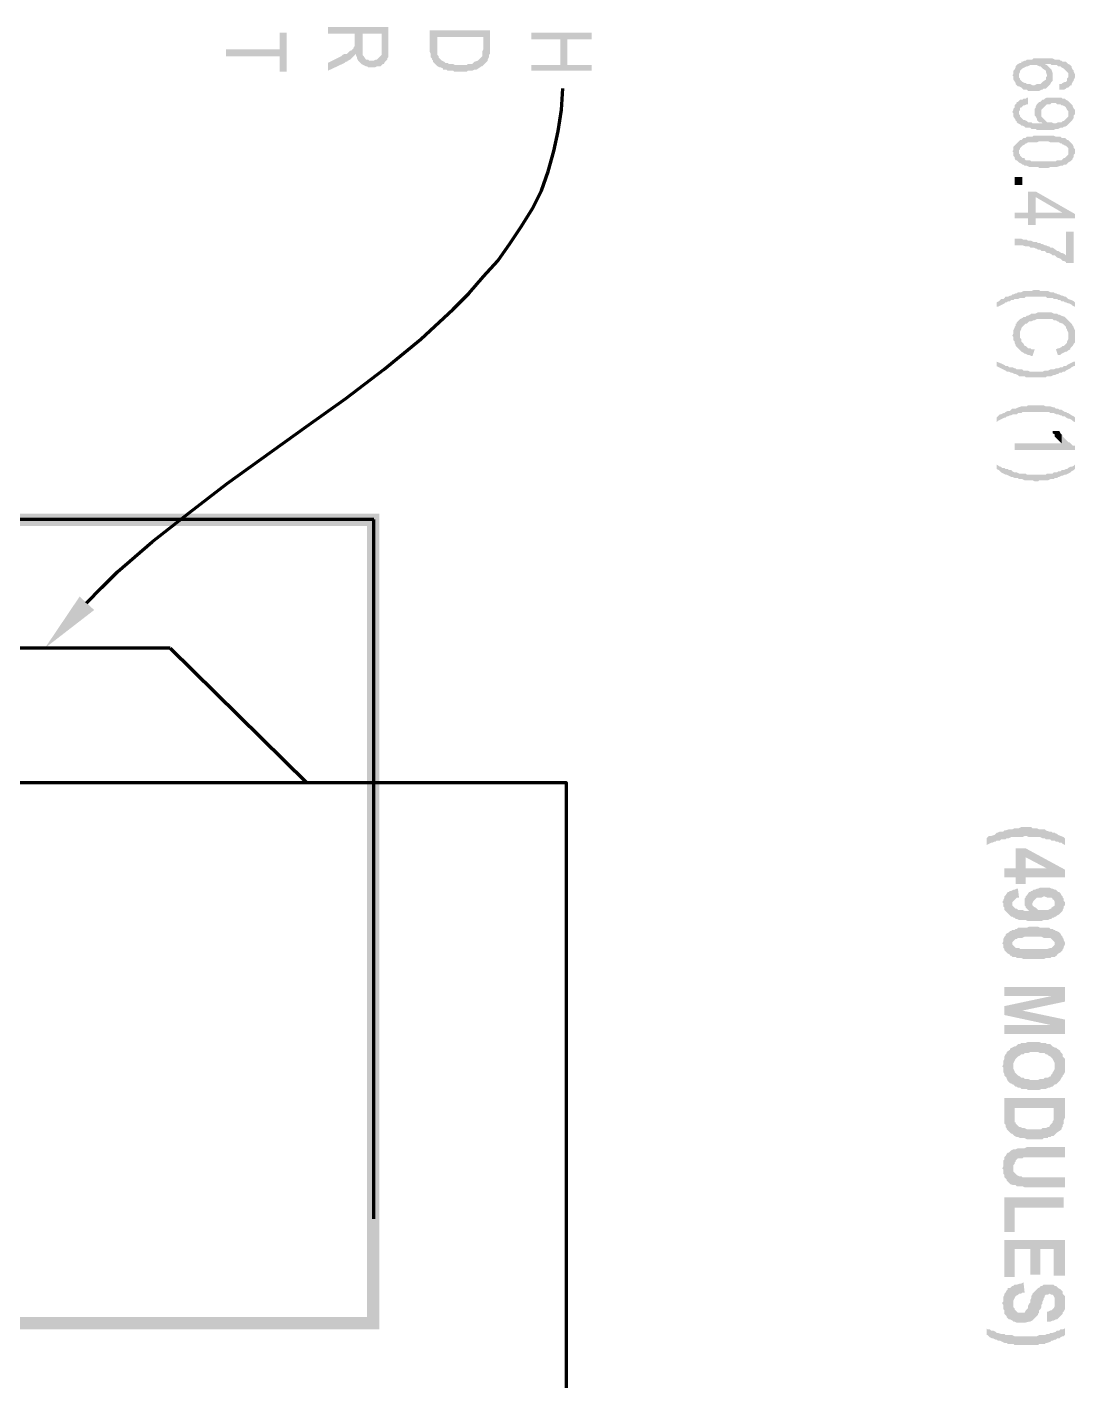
# Model space of a CAD drawing. Header units: inches. Extents: x -186 to 186, y -282 to 282.
# Drawn here: x 41.74 to 76.44, y -74.37 to -29.56 of the extents above; entities that cross this region are included whole.
import ezdxf

# ---------------------------------------------------------------- set-up
doc = ezdxf.new("R2010")
doc.units = ezdxf.units.IN
doc.header["$MEASUREMENT"] = 0
doc.layers.add('H', color=7, linetype='CONTINUOUS', lineweight=100)
doc.layers.add('P', color=250, linetype='CONTINUOUS', lineweight=100)

msp = doc.modelspace()

# ---------------------------------------------------------------- hatches: boundary and pattern name
at = {"layer": 'H', "linetype": 'Continuous'}
for points in [[(53.704, -30.296), (53.704, -29.556), (51.704, -29.556), (51.704, -29.778), (52.593, -29.778), (52.593, -30.037), (52.63, -30.444), (52.63, -30.481), (52.667, -30.556), (52.667, -30.593), (52.704, -30.667), (52.741, -30.704), (52.778, -30.741), (52.815, -30.778), (52.852, -29.778), (53.481, -29.778), (53.481, -30.296), (53.519, -30.778), (53.556, -30.778), (53.593, -30.704), (53.63, -30.667), (53.667, -30.63), (53.667, -30.593), (53.704, -30.556), (53.704, -30.481), (53.704, -30.37)], [(50.333, -31.037), (50.333, -29.741), (50.111, -29.741), (50.111, -30.296), (48.333, -30.296), (48.333, -30.519), (50.111, -30.519), (50.111, -31.037)], [(53.519, -30.778), (53.481, -30.296), (53.481, -30.37), (53.481, -30.444), (53.481, -30.481), (53.444, -30.519), (53.407, -30.556), (53.37, -30.593), (53.333, -30.63), (53.296, -30.63), (53.222, -30.667), (53.074, -30.667), (53.037, -30.63), (53, -30.63), (52.963, -30.63), (52.889, -30.519), (52.852, -30.481), (52.852, -30.444), (52.852, -30.37), (52.852, -29.778), (52.815, -30.778), (52.889, -30.815), (52.963, -30.852), (53, -30.852), (53.037, -30.889), (53.259, -30.889), (53.333, -30.852), (53.37, -30.852), (53.444, -30.852), (53.481, -30.815)], [(57.074, -30.222), (57.074, -29.667), (55.074, -29.667), (55.074, -30.37), (55.111, -30.444), (55.111, -30.481), (55.111, -30.556), (55.148, -30.593), (55.148, -30.63), (55.185, -30.667), (55.185, -30.704), (55.222, -30.741), (55.259, -30.778), (55.296, -30.815), (55.333, -29.889), (56.852, -29.889), (56.852, -30.222), (56.852, -30.815), (56.889, -30.778), (56.926, -30.741), (56.963, -30.704), (57, -30.667), (57, -30.63), (57.037, -30.556), (57.037, -30.519), (57.037, -30.481), (57.074, -30.444), (57.074, -30.37), (57.074, -30.296)], [(56.852, -30.815), (56.852, -30.222), (56.852, -30.296), (56.815, -30.37), (56.815, -30.444), (56.815, -30.481), (56.815, -30.519), (56.778, -30.556), (56.741, -30.593), (56.704, -30.63), (56.667, -30.667), (56.556, -30.704), (56.519, -30.741), (56.481, -30.778), (56.444, -30.778), (56.407, -30.778), (56.333, -30.778), (56.296, -30.815), (56.148, -30.815), (56.111, -30.815), (56.037, -30.815), (55.963, -30.815), (55.926, -30.815), (55.852, -30.778), (55.815, -30.778), (55.741, -30.778), (55.704, -30.778), (55.667, -30.741), (55.593, -30.741), (55.556, -30.704), (55.481, -30.667), (55.444, -30.63), (55.407, -30.593), (55.37, -30.556), (55.37, -30.519), (55.333, -30.481), (55.333, -30.444), (55.333, -30.37), (55.333, -29.889), (55.296, -30.815), (55.333, -30.852), (55.407, -30.889), (55.444, -30.889), (55.519, -30.926), (55.519, -30.963), (55.593, -30.963), (55.63, -30.963), (55.667, -31), (55.741, -31), (55.778, -31), (55.852, -31), (55.889, -31.037), (56.296, -31.037), (56.333, -31), (56.407, -31), (56.444, -31), (56.481, -31), (56.556, -30.963), (56.63, -30.963), (56.741, -30.889), (56.778, -30.852), (56.815, -30.852)], [(60.444, -29.963), (60.444, -29.741), (58.444, -29.741), (58.444, -29.963), (59.407, -29.963), (59.407, -30.815), (59.63, -29.963)], [(60.444, -31), (60.444, -30.815), (59.63, -30.815), (59.63, -29.963), (59.407, -30.815), (58.444, -30.815), (58.444, -31)], [(52.63, -30.444), (52.593, -30.037), (52.593, -30.111), (52.593, -30.185), (52.556, -30.222), (52.556, -30.259), (52.519, -30.296), (52.481, -30.333), (52.444, -30.333), (52.407, -30.37), (52.37, -30.407), (52.333, -30.444), (52.259, -30.444), (52.185, -30.481), (52.148, -30.519), (51.704, -30.741), (51.704, -31), (52.259, -30.741), (52.296, -30.704), (52.333, -30.704), (52.37, -30.667), (52.444, -30.63), (52.481, -30.593), (52.519, -30.556), (52.556, -30.519), (52.593, -30.481)], [(75.519, -31.556), (75.519, -31.148), (75.519, -31.185), (75.481, -31.222), (75.481, -31.296), (75.37, -31.37), (75.333, -31.407), (75.296, -31.444), (75.185, -31.444), (75.111, -31.481), (75.037, -31.481), (74.963, -31.444), (74.889, -31.444), (74.852, -31.444), (74.815, -31.407), (74.778, -31.407), (74.704, -31.37), (74.667, -31.333), (74.63, -31.296), (74.63, -31.259), (74.593, -31.222), (74.593, -31.148), (74.556, -30.778), (74.519, -30.815), (74.481, -30.852), (74.481, -30.889), (74.444, -30.963), (74.407, -31), (74.407, -31.037), (74.407, -31.111), (74.37, -31.148), (74.407, -31.185), (74.407, -31.259), (74.407, -31.296), (74.481, -31.407), (74.481, -31.444), (74.519, -31.481), (74.556, -31.519), (74.593, -31.519), (74.667, -31.556), (74.704, -31.593), (74.741, -31.63), (74.815, -31.63), (74.852, -31.63), (74.889, -31.667), (74.963, -31.667), (75.222, -31.667), (75.259, -31.667), (75.333, -31.63), (75.37, -31.63), (75.407, -31.593), (75.481, -31.593)], [(75.704, -31.185), (75.704, -31.111), (75.704, -31.074), (75.667, -30.963), (75.63, -30.926), (75.593, -30.889), (75.556, -30.852), (75.519, -30.815), (75.444, -30.778), (75.444, -30.593), (75.222, -30.593), (75.148, -30.593), (75.074, -30.593), (75.037, -30.63), (74.963, -30.63), (74.889, -30.63), (74.852, -30.63), (74.815, -30.667), (74.778, -30.667), (74.704, -30.704), (74.667, -30.704), (74.667, -30.741), (74.63, -30.741), (74.556, -30.778), (74.593, -31.148), (74.593, -31.111), (74.63, -31.037), (74.63, -31), (74.667, -30.963), (74.704, -30.926), (74.778, -30.889), (74.852, -30.852), (74.889, -30.852), (74.963, -30.815), (75, -30.815), (75.074, -30.815), (75.148, -30.815), (75.185, -30.815), (75.259, -30.852), (75.296, -30.852), (75.37, -30.926), (75.481, -31), (75.481, -31.037), (75.519, -31.148), (75.519, -31.556), (75.556, -31.519), (75.63, -31.444), (75.667, -31.37), (75.704, -31.333), (75.704, -31.296), (75.704, -31.222)], [(76.222, -30.778), (76.185, -30.741), (76.148, -30.704), (76.111, -30.704), (76.037, -30.704), (76, -30.667), (75.963, -30.667), (75.926, -30.63), (75.852, -30.63), (75.815, -30.63), (75.778, -30.63), (75.704, -30.593), (75.556, -30.593), (75.519, -30.593), (75.444, -30.593), (75.444, -30.778), (75.63, -30.778), (75.667, -30.815), (75.741, -30.815), (75.778, -30.815), (75.852, -30.815), (75.889, -30.852), (75.926, -30.852), (75.963, -30.852), (76, -30.889), (76.074, -30.926), (76.111, -30.963), (76.148, -31), (76.185, -31.037), (76.222, -31.074), (76.222, -31.111), (76.222, -31.148)], [(76.444, -31.185), (76.444, -31.111), (76.407, -31.037), (76.407, -31), (76.37, -30.963), (76.333, -30.889), (76.333, -30.852), (76.296, -30.815), (76.222, -30.778), (76.222, -31.148), (76.222, -31.222), (76.185, -31.259), (76.185, -31.333), (76.148, -31.37), (76.111, -31.37), (76.037, -31.407), (76, -31.444), (75.926, -31.444), (75.926, -31.63), (75.963, -31.63), (76.037, -31.63), (76.074, -31.63), (76.148, -31.593), (76.185, -31.556), (76.222, -31.556), (76.259, -31.519), (76.296, -31.481), (76.333, -31.481), (76.333, -31.444), (76.37, -31.37), (76.407, -31.333), (76.407, -31.296), (76.444, -31.222)], [(74.889, -32.111), (74.889, -31.889), (74.852, -31.889), (74.815, -31.926), (74.741, -31.926), (74.704, -31.963), (74.63, -31.963), (74.556, -32.037), (74.519, -32.037), (74.519, -32.074), (74.481, -32.111), (74.444, -32.148), (74.444, -32.222), (74.407, -32.259), (74.407, -32.296), (74.37, -32.37), (74.407, -32.407), (74.407, -32.481), (74.407, -32.519), (74.481, -32.63), (74.481, -32.667), (74.519, -32.667), (74.519, -32.704), (74.556, -32.741), (74.593, -32.37), (74.593, -32.333), (74.63, -32.296), (74.63, -32.222), (74.667, -32.222), (74.704, -32.185), (74.741, -32.148), (74.778, -32.148), (74.852, -32.111)], [(76.444, -32.407), (76.444, -32.296), (76.407, -32.259), (76.37, -32.185), (76.37, -32.148), (76.333, -32.111), (76.296, -32.074), (76.259, -32.037), (76.222, -32.407), (76.222, -32.444), (76.222, -32.519), (76.185, -32.556), (76.148, -32.593), (76.111, -32.63), (76.074, -32.667), (76.037, -32.667), (76, -32.704), (75.963, -32.704), (75.889, -32.704), (75.815, -32.741), (75.741, -32.741), (75.667, -32.704), (75.63, -32.704), (75.556, -32.704), (75.519, -32.704), (75.481, -32.667), (75.444, -32.63), (75.407, -32.593), (75.37, -32.741), (75.111, -32.741), (75.037, -32.741), (75, -32.704), (74.963, -32.704), (74.889, -32.704), (74.852, -32.667), (74.778, -32.63), (74.741, -32.63), (74.704, -32.593), (74.667, -32.556), (74.63, -32.519), (74.63, -32.481), (74.593, -32.444), (74.593, -32.37), (74.556, -32.741), (74.63, -32.778), (74.667, -32.815), (74.704, -32.815), (74.778, -32.852), (74.815, -32.889), (74.852, -32.889), (74.889, -32.889), (74.963, -32.889), (75, -32.926), (75.037, -32.926), (75.111, -32.926), (75.148, -32.926), (75.185, -32.963), (75.333, -32.963), (75.407, -32.963), (75.481, -32.963), (75.556, -32.963), (75.741, -32.963), (75.815, -32.926), (75.852, -32.926), (75.889, -32.926), (75.963, -32.889), (76, -32.889), (76.037, -32.889), (76.074, -32.852), (76.111, -32.852), (76.185, -32.815), (76.222, -32.778), (76.259, -32.741), (76.296, -32.704), (76.333, -32.667), (76.407, -32.556), (76.407, -32.481), (76.444, -32.444)], [(75.407, -32.593), (75.37, -32.556), (75.333, -32.519), (75.333, -32.481), (75.333, -32), (75.296, -32.037), (75.259, -32.037), (75.222, -32.074), (75.185, -32.111), (75.148, -32.185), (75.148, -32.222), (75.111, -32.259), (75.111, -32.333), (75.111, -32.444), (75.111, -32.481), (75.148, -32.519), (75.185, -32.593), (75.185, -32.63), (75.222, -32.667), (75.259, -32.704), (75.333, -32.704), (75.37, -32.741)], [(76.259, -32.037), (76.222, -32), (76.148, -31.963), (76.111, -31.926), (76.037, -31.926), (76, -31.889), (75.926, -31.889), (75.889, -31.889), (75.667, -31.889), (75.63, -31.889), (75.556, -31.889), (75.519, -31.889), (75.444, -31.926), (75.407, -31.963), (75.37, -31.963), (75.333, -32), (75.333, -32.407), (75.333, -32.37), (75.333, -32.296), (75.37, -32.259), (75.407, -32.222), (75.444, -32.185), (75.481, -32.148), (75.519, -32.111), (75.63, -32.111), (75.667, -32.074), (75.815, -32.074), (75.852, -32.111), (75.963, -32.111), (76, -32.148), (76.037, -32.148), (76.111, -32.185), (76.148, -32.222), (76.185, -32.296), (76.222, -32.333), (76.222, -32.37), (76.222, -32.407)], [(76.444, -33.667), (76.444, -33.593), (76.407, -33.556), (76.407, -33.519), (76.37, -33.444), (76.333, -33.407), (76.296, -33.37), (76.259, -33.333), (76.222, -33.296), (76.185, -33.296), (76.148, -33.259), (76.111, -33.222), (76.037, -33.222), (76, -33.222), (75.963, -33.185), (75.889, -33.185), (75.852, -33.185), (75.815, -33.185), (75.741, -33.148), (75.667, -33.148), (75.63, -33.148), (75.222, -33.148), (75.148, -33.148), (75.074, -33.148), (75.037, -33.185), (74.963, -33.185), (74.889, -33.185), (74.852, -33.185), (74.815, -33.222), (74.778, -33.222), (74.741, -33.222), (74.704, -33.259), (74.667, -33.296), (74.63, -33.296), (74.593, -33.333), (74.593, -33.667), (74.593, -33.63), (74.63, -33.593), (74.63, -33.556), (74.667, -33.519), (74.704, -33.481), (74.778, -33.444), (74.815, -33.407), (74.852, -33.407), (74.889, -33.37), (74.963, -33.37), (75, -33.37), (75.074, -33.37), (75.185, -33.37), (75.259, -33.333), (75.556, -33.333), (75.63, -33.37), (75.778, -33.37), (75.815, -33.37), (75.852, -33.37), (75.926, -33.37), (75.963, -33.407), (76, -33.407), (76.037, -33.444), (76.074, -33.444), (76.111, -33.481), (76.148, -33.481), (76.185, -33.519), (76.222, -33.556), (76.222, -33.63), (76.222, -33.667), (76.222, -34.037), (76.296, -34), (76.333, -33.963), (76.37, -33.926), (76.37, -33.889), (76.407, -33.852), (76.407, -33.778), (76.444, -33.741)], [(76.222, -34.037), (76.222, -33.667), (76.222, -33.704), (76.222, -33.778), (76.148, -33.852), (76.111, -33.889), (76.074, -33.889), (76.037, -33.926), (76, -33.963), (75.963, -33.963), (75.926, -33.963), (75.852, -33.963), (75.815, -34), (75.778, -34), (75.704, -34), (75.111, -34), (75.074, -34), (75, -34), (74.963, -33.963), (74.889, -33.963), (74.852, -33.963), (74.815, -33.963), (74.778, -33.926), (74.778, -33.889), (74.704, -33.889), (74.63, -33.815), (74.63, -33.778), (74.593, -33.741), (74.593, -33.667), (74.593, -33.333), (74.556, -33.37), (74.481, -33.444), (74.444, -33.481), (74.407, -33.519), (74.407, -33.556), (74.407, -33.63), (74.37, -33.667), (74.407, -33.704), (74.407, -33.778), (74.407, -33.815), (74.444, -33.852), (74.444, -33.889), (74.481, -33.963), (74.519, -33.963), (74.556, -34), (74.593, -34.037), (74.667, -34.074), (74.704, -34.111), (74.741, -34.111), (74.778, -34.148), (74.815, -34.148), (74.852, -34.148), (74.926, -34.185), (74.963, -34.185), (75.037, -34.185), (75.074, -34.185), (75.222, -34.185), (75.259, -34.222), (75.556, -34.222), (75.63, -34.185), (75.704, -34.185), (75.778, -34.185), (75.815, -34.185), (75.852, -34.185), (75.963, -34.148), (76.037, -34.148), (76.074, -34.111), (76.111, -34.111), (76.148, -34.111), (76.185, -34.074)], [(74.444, -34.778), (74.704, -34.778), (74.704, -34.519), (74.444, -34.519)], [(76.444, -35.889), (76.444, -35.741), (75.148, -35), (74.889, -35), (74.889, -35.704), (74.444, -35.704), (74.444, -35.889), (74.889, -35.889), (74.889, -36.111), (75.148, -36.111), (75.148, -35.185), (76.037, -35.704)], [(76.444, -35.889), (76.037, -35.704), (75.148, -35.704), (75.148, -35.185), (75.148, -35.889)], [(76.407, -37.37), (76.407, -36.333), (76.148, -36.333), (76.148, -37.148), (76.148, -37.111), (76.111, -37.074), (76.037, -37.037), (76, -37.037), (75.889, -36.963), (75.852, -36.963), (75.704, -36.852), (75.63, -36.852), (75.593, -36.815), (75.556, -36.815), (75.481, -36.778), (75.444, -36.778), (75.37, -36.741), (75.333, -36.741), (75.296, -36.704), (75.222, -36.704), (75.185, -36.667), (75.111, -36.667), (75.074, -36.667), (75, -36.63), (74.963, -36.63), (74.889, -36.63), (74.852, -36.593), (74.815, -36.593), (74.741, -36.593), (74.667, -36.556), (74.556, -36.556), (74.519, -36.556), (74.444, -36.556), (74.444, -36.778), (74.481, -36.778), (74.593, -36.778), (74.63, -36.778), (74.704, -36.778), (74.815, -36.815), (74.852, -36.815), (74.926, -36.815), (74.963, -36.852), (75.037, -36.852), (75.074, -36.852), (75.148, -36.889), (75.185, -36.889), (75.222, -36.926), (75.296, -36.926), (75.333, -36.963), (75.407, -36.963), (75.444, -36.963), (75.519, -37.037), (75.593, -37.037), (75.667, -37.074), (75.704, -37.111), (75.778, -37.111), (75.815, -37.148), (75.852, -37.185), (75.963, -37.222), (76, -37.259), (76.037, -37.296), (76.074, -37.296), (76.148, -37.333), (76.148, -37.37), (76.185, -37.37)], [(76.444, -38.815), (76.444, -38.667), (76.407, -38.63), (76.333, -38.593), (76.222, -38.556), (76.185, -38.519), (76.148, -38.481), (76.111, -38.481), (76.037, -38.444), (76, -38.444), (75.926, -38.407), (75.889, -38.407), (75.815, -38.37), (75.778, -38.37), (75.741, -38.333), (75.667, -38.333), (75.63, -38.333), (75.556, -38.296), (75.519, -38.296), (75.481, -38.296), (75.407, -38.296), (75.296, -38.296), (75.259, -38.259), (75.074, -38.259), (75, -38.296), (74.889, -38.296), (74.852, -38.296), (74.778, -38.296), (74.741, -38.296), (74.667, -38.333), (74.63, -38.333), (74.556, -38.333), (74.519, -38.37), (74.481, -38.37), (74.407, -38.407), (74.37, -38.407), (74.333, -38.444), (74.296, -38.444), (74.222, -38.481), (74.148, -38.481), (74.111, -38.519), (74.074, -38.556), (74, -38.556), (73.963, -38.593), (73.926, -38.63), (73.852, -38.667), (73.852, -38.815), (73.889, -38.815), (74.111, -38.704), (74.148, -38.667), (74.185, -38.667), (74.222, -38.63), (74.296, -38.63), (74.333, -38.593), (74.407, -38.593), (74.444, -38.556), (74.519, -38.556), (74.556, -38.556), (74.63, -38.519), (74.667, -38.519), (74.704, -38.519), (74.778, -38.519), (74.815, -38.481), (74.889, -38.481), (74.926, -38.481), (75.333, -38.481), (75.407, -38.481), (75.481, -38.481), (75.519, -38.519), (75.593, -38.519), (75.63, -38.519), (75.704, -38.519), (75.741, -38.556), (75.815, -38.556), (75.852, -38.556), (75.889, -38.593), (75.963, -38.593), (76, -38.63), (76.037, -38.63), (76.074, -38.63), (76.111, -38.667), (76.148, -38.667), (76.222, -38.704), (76.259, -38.704), (76.333, -38.741), (76.37, -38.778)], [(76.222, -39.259), (76.185, -39.222), (76.148, -39.185), (76.111, -39.148), (76, -39.111), (75.926, -39.074), (75.889, -39.074), (75.852, -39.037), (75.778, -39.037), (75.741, -39.037), (75.667, -39), (75.63, -39), (75.556, -39), (75.333, -39), (75.296, -39), (75.222, -39), (75.148, -39.037), (75.111, -39.037), (75.037, -39.037), (75, -39.037), (74.963, -39.074), (74.889, -39.111), (74.852, -39.111), (74.815, -39.148), (74.741, -39.148), (74.704, -39.185), (74.63, -39.222), (74.593, -39.259), (74.556, -39.296), (74.519, -39.333), (74.519, -39.37), (74.481, -39.37), (74.481, -39.444), (74.444, -39.481), (74.444, -39.519), (74.407, -39.593), (74.407, -39.63), (74.407, -39.704), (74.37, -39.778), (74.407, -39.815), (74.407, -39.852), (74.407, -39.926), (74.444, -39.963), (74.444, -40), (74.481, -40.074), (74.481, -40.111), (74.519, -40.148), (74.593, -40.222), (74.63, -39.741), (74.63, -39.63), (74.667, -39.556), (74.667, -39.519), (74.704, -39.481), (74.741, -39.444), (74.778, -39.407), (74.815, -39.37), (74.852, -39.37), (74.889, -39.333), (74.926, -39.296), (74.963, -39.296), (75, -39.296), (75.074, -39.259), (75.111, -39.259), (75.185, -39.222), (75.222, -39.222), (75.296, -39.222), (75.556, -39.222), (75.63, -39.222), (75.704, -39.222), (75.741, -39.259), (75.815, -39.259), (75.852, -39.296), (75.889, -39.296), (75.926, -39.333), (76.037, -39.37), (76.074, -39.407), (76.111, -39.444), (76.148, -39.481), (76.148, -39.519), (76.185, -39.556), (76.185, -39.593), (76.222, -39.667), (76.222, -39.704), (76.222, -39.778)], [(76.444, -39.778), (76.444, -39.704), (76.444, -39.63), (76.444, -39.593), (76.407, -39.519), (76.407, -39.481), (76.37, -39.444), (76.333, -39.37), (76.296, -39.333), (76.259, -39.296), (76.222, -39.259), (76.222, -39.778), (76.222, -39.852), (76.222, -39.889), (76.185, -39.963), (76.185, -40), (76.148, -40.037), (76.074, -40.111), (76.037, -40.111), (76, -40.148), (75.926, -40.185), (75.889, -40.185), (75.815, -40.222), (75.889, -40.444), (75.889, -40.407), (75.963, -40.407), (76, -40.37), (76.148, -40.296), (76.185, -40.296), (76.222, -40.259), (76.296, -40.222), (76.296, -40.185), (76.333, -40.148), (76.37, -40.111), (76.407, -40.037), (76.444, -40), (76.444, -39.963), (76.444, -39.889), (76.444, -39.852)], [(75.111, -40.222), (75.074, -40.222), (75, -40.222), (74.963, -40.185), (74.889, -40.185), (74.852, -40.148), (74.815, -40.111), (74.778, -40.111), (74.741, -40.037), (74.704, -40), (74.667, -39.963), (74.667, -39.889), (74.63, -39.852), (74.63, -39.815), (74.63, -39.741), (74.593, -40.222), (74.63, -40.259), (74.667, -40.296), (74.741, -40.333), (74.778, -40.37), (74.815, -40.37), (74.889, -40.407), (74.926, -40.407), (75, -40.444), (75.037, -40.444)], [(76.444, -40.778), (76.444, -40.63), (76.407, -40.63), (76.333, -40.667), (76.185, -40.741), (76.148, -40.778), (76.074, -40.778), (76.037, -40.815), (76, -40.815), (75.963, -40.815), (75.889, -40.852), (75.852, -40.852), (75.815, -40.852), (75.741, -40.889), (75.704, -40.889), (75.63, -40.889), (75.556, -40.926), (75.519, -40.926), (75.481, -40.926), (75.444, -40.926), (75.37, -40.963), (74.963, -40.963), (74.889, -40.926), (74.852, -40.926), (74.815, -40.926), (74.741, -40.926), (74.704, -40.889), (74.63, -40.889), (74.593, -40.889), (74.519, -40.889), (74.481, -40.852), (74.444, -40.852), (74.37, -40.815), (74.333, -40.815), (74.259, -40.815), (74.222, -40.778), (74.148, -40.778), (74.111, -40.741), (74.037, -40.704), (73.852, -40.63), (73.852, -40.778), (73.926, -40.815), (74, -40.852), (74.148, -40.926), (74.185, -40.963), (74.259, -40.963), (74.333, -41), (74.37, -41), (74.444, -41.037), (74.481, -41.037), (74.556, -41.074), (74.593, -41.111), (74.667, -41.111), (74.704, -41.111), (74.778, -41.111), (74.815, -41.148), (74.852, -41.148), (74.926, -41.148), (75.037, -41.148), (75.111, -41.148), (75.222, -41.148), (75.259, -41.148), (75.37, -41.148), (75.407, -41.148), (75.481, -41.148), (75.519, -41.111), (75.556, -41.111), (75.667, -41.111), (75.741, -41.074), (75.778, -41.074), (75.852, -41.037), (75.889, -41.037), (75.926, -41), (76, -41), (76.037, -40.963), (76.111, -40.963), (76.148, -40.926), (76.296, -40.852), (76.333, -40.815), (76.407, -40.778)], [(76.444, -42.63), (76.444, -42.481), (76.407, -42.444), (76.333, -42.407), (76.222, -42.333), (76.185, -42.333), (76.148, -42.296), (76.111, -42.296), (76, -42.222), (75.926, -42.222), (75.889, -42.185), (75.815, -42.185), (75.778, -42.148), (75.741, -42.148), (75.63, -42.111), (75.556, -42.111), (75.519, -42.111), (75.481, -42.111), (75.407, -42.074), (75.296, -42.074), (75.259, -42.074), (75.074, -42.074), (75, -42.074), (74.889, -42.074), (74.852, -42.111), (74.778, -42.111), (74.667, -42.111), (74.556, -42.148), (74.481, -42.185), (74.407, -42.185), (74.37, -42.185), (74.296, -42.259), (74.222, -42.259), (74.148, -42.296), (74.111, -42.333), (74.074, -42.333), (74, -42.37), (73.963, -42.37), (73.926, -42.407), (73.852, -42.481), (73.852, -42.63), (73.889, -42.593), (74.111, -42.481), (74.148, -42.481), (74.185, -42.444), (74.222, -42.444), (74.296, -42.407), (74.333, -42.407), (74.407, -42.37), (74.444, -42.37), (74.519, -42.37), (74.556, -42.333), (74.63, -42.333), (74.667, -42.333), (74.704, -42.296), (74.778, -42.296), (74.815, -42.296), (74.889, -42.296), (74.926, -42.296), (75.333, -42.296), (75.407, -42.296), (75.481, -42.296), (75.519, -42.296), (75.593, -42.296), (75.63, -42.333), (75.704, -42.333), (75.741, -42.333), (75.815, -42.37), (75.852, -42.37), (75.889, -42.37), (75.963, -42.407), (76, -42.407), (76.037, -42.444), (76.074, -42.444), (76.111, -42.444), (76.148, -42.481), (76.222, -42.519), (76.259, -42.519), (76.333, -42.556), (76.37, -42.593)], [(76, -43.037), (75.963, -43), (75.926, -42.926), (75.704, -42.926), (75.704, -42.963), (75.704, -43), (75.778, -43.037), (75.778, -43.111), (75.815, -43.148), (75.852, -43.185), (75.889, -43.222), (75.926, -43.259), (75.963, -43.296), (76, -43.333)], [(76.444, -43.556), (76.444, -43.407), (76.37, -43.407), (76.296, -43.333), (76.259, -43.296), (76.222, -43.296), (76.037, -43.111), (76.037, -43.074), (76, -43.037), (76, -43.333), (74.444, -43.333), (74.444, -43.556)], [(76.444, -44.185), (76.444, -44.037), (76.407, -44.074), (76.333, -44.111), (76.296, -44.111), (76.222, -44.148), (76.185, -44.185), (76.148, -44.185), (76.074, -44.222), (76.037, -44.222), (76, -44.222), (75.963, -44.259), (75.889, -44.259), (75.852, -44.296), (75.815, -44.296), (75.741, -44.296), (75.704, -44.333), (75.63, -44.333), (75.556, -44.333), (75.519, -44.333), (75.481, -44.37), (75.444, -44.37), (75.37, -44.37), (74.963, -44.37), (74.889, -44.37), (74.852, -44.37), (74.815, -44.333), (74.741, -44.333), (74.704, -44.333), (74.63, -44.333), (74.593, -44.333), (74.519, -44.296), (74.481, -44.296), (74.444, -44.296), (74.37, -44.259), (74.333, -44.222), (74.259, -44.222), (74.222, -44.185), (74.148, -44.185), (74.111, -44.148), (74.037, -44.148), (74, -44.111), (73.963, -44.111), (73.852, -44.037), (73.852, -44.185), (73.926, -44.222), (74, -44.296), (74.148, -44.37), (74.185, -44.37), (74.259, -44.407), (74.333, -44.444), (74.37, -44.444), (74.444, -44.481), (74.481, -44.481), (74.556, -44.481), (74.593, -44.519), (74.667, -44.519), (74.704, -44.519), (74.778, -44.556), (74.815, -44.556), (74.852, -44.556), (74.926, -44.556), (75.037, -44.556), (75.111, -44.593), (75.222, -44.593), (75.259, -44.556), (75.37, -44.556), (75.407, -44.556), (75.481, -44.556), (75.519, -44.556), (75.556, -44.556), (75.63, -44.519), (75.667, -44.519), (75.741, -44.519), (75.778, -44.481), (75.852, -44.481), (75.889, -44.444), (75.926, -44.444), (76, -44.407), (76.037, -44.407), (76.111, -44.37), (76.148, -44.37), (76.296, -44.296), (76.333, -44.259), (76.407, -44.222)], [(5.444, -45.667), (5.852, -46.074), (53.407, -45.667)], [(5.852, -46.074), (53.407, -45.667), (53, -46.074)], [(53.407, -45.667), (53, -46.074), (53.407, -72.667)], [(53, -46.074), (53.407, -72.667), (53, -72.259)], [(43.963, -48.852), (42.333, -50.111), (43.481, -48.407)], [(76.111, -56.63), (76.111, -56.407), (76.074, -56.37), (75.889, -56.296), (75.852, -56.259), (75.815, -56.259), (75.778, -56.222), (75.704, -56.222), (75.667, -56.185), (75.593, -56.185), (75.481, -56.148), (75.444, -56.111), (75.37, -56.111), (75.333, -56.111), (75.259, -56.111), (75.185, -56.074), (75.148, -56.074), (75.037, -56.074), (75, -56.037), (74.667, -56.037), (74.593, -56.074), (74.556, -56.074), (74.481, -56.074), (74.444, -56.074), (74.37, -56.111), (74.259, -56.111), (74.148, -56.148), (74.111, -56.148), (74.074, -56.185), (74, -56.185), (73.963, -56.185), (73.889, -56.222), (73.852, -56.222), (73.815, -56.259), (73.778, -56.296), (73.667, -56.333), (73.593, -56.333), (73.556, -56.37), (73.519, -56.407), (73.519, -56.63), (73.593, -56.593), (73.667, -56.556), (73.704, -56.556), (73.778, -56.519), (73.815, -56.519), (73.852, -56.481), (73.926, -56.481), (73.963, -56.481), (74, -56.444), (74.074, -56.444), (74.111, -56.444), (74.148, -56.444), (74.185, -56.407), (74.259, -56.407), (74.333, -56.37), (74.37, -56.37), (74.444, -56.37), (74.481, -56.37), (74.556, -56.37), (74.704, -56.37), (74.778, -56.333), (74.852, -56.333), (74.926, -56.37), (75.111, -56.37), (75.148, -56.37), (75.185, -56.37), (75.259, -56.37), (75.296, -56.37), (75.37, -56.407), (75.407, -56.407), (75.444, -56.407), (75.481, -56.444), (75.519, -56.444), (75.556, -56.444), (75.63, -56.444), (75.667, -56.481), (75.704, -56.481), (75.778, -56.481), (75.815, -56.519), (75.889, -56.519), (75.926, -56.556), (76, -56.556), (76.037, -56.593)], [(76.111, -57.704), (76.111, -57.444), (74.815, -56.741), (74.481, -56.741), (74.481, -57.407), (74.111, -57.407), (74.111, -57.704), (74.481, -57.704), (74.481, -57.926), (74.815, -57.926), (74.815, -57.037), (75.519, -57.407)], [(76.111, -57.704), (75.519, -57.407), (74.815, -57.407), (74.815, -57.037), (74.815, -57.704)], [(74.593, -58.37), (74.556, -58.074), (74.519, -58.074), (74.444, -58.111), (74.407, -58.111), (74.333, -58.148), (74.296, -58.148), (74.259, -58.185), (74.222, -58.185), (74.148, -58.296), (74.111, -58.333), (74.111, -58.37), (74.074, -58.444), (74.074, -58.481), (74.037, -58.519), (74.074, -58.556), (74.074, -58.63), (74.074, -58.667), (74.111, -58.704), (74.111, -58.778), (74.148, -58.815), (74.185, -58.852), (74.222, -58.889), (74.259, -58.926), (74.296, -58.963), (74.333, -59), (74.37, -59), (74.37, -58.556), (74.37, -58.519), (74.407, -58.481), (74.444, -58.444), (74.481, -58.407), (74.519, -58.37)], [(75.778, -59), (75.778, -58.556), (75.778, -58.593), (75.778, -58.63), (75.667, -58.704), (75.667, -58.741), (75.63, -58.741), (75.556, -58.778), (75.519, -58.778), (75.444, -58.778), (75.333, -58.778), (75.259, -58.778), (75.222, -58.778), (75.185, -58.741), (75.148, -58.704), (75.074, -58.667), (75.037, -58.63), (75.037, -58.556), (75.037, -58.148), (75, -58.148), (74.963, -58.185), (74.926, -58.185), (74.926, -58.815), (74.815, -58.815), (74.778, -58.815), (74.704, -58.778), (74.63, -58.778), (74.593, -58.778), (74.556, -58.778), (74.519, -58.741), (74.481, -58.741), (74.444, -58.704), (74.407, -58.667), (74.37, -58.63), (74.37, -58.556), (74.37, -59), (74.407, -59.037), (74.444, -59.037), (74.481, -59.074), (74.519, -59.074), (74.593, -59.111), (74.63, -59.111), (74.704, -59.111), (74.778, -59.111), (74.815, -59.111), (74.889, -59.148), (75.333, -59.148), (75.407, -59.111), (75.444, -59.111), (75.519, -59.111), (75.556, -59.111), (75.63, -59.074), (75.667, -59.074), (75.704, -59.037), (75.741, -59.037)], [(74.926, -58.185), (74.852, -58.296), (74.815, -58.333), (74.815, -58.37), (74.778, -58.407), (74.778, -58.481), (74.778, -58.593), (74.778, -58.63), (74.815, -58.667), (74.815, -58.704), (74.852, -58.741), (74.889, -58.778), (74.926, -58.815)], [(76.111, -58.556), (76.111, -58.519), (76.074, -58.481), (76.074, -58.407), (76.037, -58.37), (76.037, -58.333), (76, -58.296), (75.963, -58.222), (75.926, -58.185), (75.889, -58.185), (75.852, -58.148), (75.815, -58.111), (75.778, -58.111), (75.704, -58.074), (75.667, -58.074), (75.593, -58.037), (75.481, -58.037), (75.407, -58.037), (75.333, -58.037), (75.296, -58.037), (75.222, -58.074), (75.185, -58.074), (75.111, -58.111), (75.074, -58.111), (75.037, -58.148), (75.037, -58.556), (75.074, -58.481), (75.111, -58.444), (75.148, -58.407), (75.185, -58.37), (75.222, -58.37), (75.296, -58.37), (75.333, -58.37), (75.407, -58.333), (75.444, -58.333), (75.519, -58.37), (75.556, -58.37), (75.63, -58.37), (75.667, -58.37), (75.704, -58.407), (75.704, -58.444), (75.741, -58.444), (75.778, -58.519), (75.778, -58.556), (75.778, -59), (75.815, -59), (75.852, -58.963), (75.926, -58.926), (75.963, -58.889), (76, -58.852), (76.037, -58.815), (76.037, -58.778), (76.074, -58.704), (76.074, -58.667), (76.111, -58.63)], [(75.815, -60.296), (75.778, -59.889), (75.778, -59.926), (75.741, -59.963), (75.704, -60), (75.667, -60.037), (75.63, -60.037), (75.519, -60.074), (75.444, -60.074), (75.37, -60.074), (74.741, -60.074), (74.704, -60.074), (74.63, -60.074), (74.593, -60.037), (74.556, -60.037), (74.519, -60.037), (74.481, -60.037), (74.444, -60), (74.407, -59.963), (74.37, -59.926), (74.37, -59.889), (74.333, -59.481), (74.296, -59.481), (74.259, -59.519), (74.185, -59.556), (74.148, -59.593), (74.148, -59.63), (74.111, -59.667), (74.074, -59.741), (74.074, -59.778), (74.074, -59.815), (74.037, -59.889), (74.074, -59.926), (74.074, -59.963), (74.074, -60.037), (74.111, -60.074), (74.111, -60.111), (74.148, -60.148), (74.185, -60.185), (74.222, -60.222), (74.296, -60.259), (74.296, -60.296), (74.333, -60.296), (74.37, -60.333), (74.444, -60.333), (74.481, -60.333), (74.519, -60.37), (74.556, -60.37), (74.63, -60.37), (74.667, -60.37), (74.741, -60.407), (74.852, -60.407), (74.926, -60.407), (75.296, -60.407), (75.333, -60.407), (75.407, -60.407), (75.481, -60.37), (75.519, -60.37), (75.556, -60.37), (75.63, -60.37), (75.667, -60.333), (75.704, -60.333), (75.778, -60.333)], [(76.111, -59.889), (76.111, -59.852), (76.074, -59.778), (76.074, -59.741), (76.037, -59.704), (76.037, -59.667), (76, -59.63), (75.963, -59.556), (75.926, -59.519), (75.852, -59.481), (75.815, -59.481), (75.778, -59.444), (75.741, -59.444), (75.704, -59.407), (75.63, -59.407), (75.593, -59.37), (75.519, -59.37), (75.481, -59.37), (75.444, -59.37), (75.37, -59.37), (75.296, -59.37), (75.222, -59.333), (74.926, -59.333), (74.852, -59.37), (74.741, -59.37), (74.667, -59.37), (74.63, -59.37), (74.556, -59.37), (74.519, -59.407), (74.481, -59.407), (74.444, -59.444), (74.37, -59.444), (74.333, -59.481), (74.37, -59.889), (74.37, -59.852), (74.407, -59.815), (74.444, -59.778), (74.481, -59.741), (74.519, -59.741), (74.556, -59.704), (74.63, -59.704), (74.667, -59.704), (74.704, -59.704), (74.778, -59.667), (75.333, -59.667), (75.407, -59.704), (75.519, -59.704), (75.556, -59.704), (75.593, -59.704), (75.63, -59.704), (75.667, -59.741), (75.704, -59.778), (75.741, -59.815), (75.778, -59.852), (75.778, -59.889), (75.815, -60.296), (75.852, -60.296), (75.852, -60.259), (75.889, -60.222), (75.963, -60.185), (76, -60.148), (76.037, -60.111), (76.037, -60.074), (76.074, -60.037), (76.074, -60), (76.111, -59.926)], [(76.111, -61.815), (76.111, -61.333), (74.111, -61.333), (74.111, -61.63), (75.667, -61.63)], [(76.111, -61.815), (75.667, -61.63), (74.111, -61.963), (74.704, -62.111)], [(76.111, -62.889), (76.111, -62.407), (74.704, -62.111), (74.111, -61.963), (74.111, -62.259), (75.667, -62.593)], [(76.111, -62.889), (75.667, -62.593), (74.111, -62.593), (74.111, -62.889)], [(76.111, -63.963), (76.111, -63.852), (76.111, -63.778), (76.111, -63.704), (76.074, -63.667), (76.037, -63.63), (76.037, -63.556), (76, -63.519), (75.963, -63.481), (75.963, -63.444), (75.852, -63.37), (75.815, -63.333), (75.778, -63.333), (75.704, -63.296), (75.667, -63.259), (75.63, -63.222), (75.593, -63.222), (75.519, -63.222), (75.481, -63.185), (75.444, -63.185), (75.37, -63.185), (75.333, -63.185), (75.259, -63.148), (75.148, -63.148), (75.074, -63.148), (75, -63.148), (74.889, -63.148), (74.815, -63.185), (74.778, -63.185), (74.704, -63.185), (74.667, -63.185), (74.63, -63.222), (74.556, -63.222), (74.519, -63.259), (74.481, -63.296), (74.444, -63.296), (74.37, -63.333), (74.296, -63.37), (74.296, -63.407), (74.185, -63.481), (74.185, -63.519), (74.148, -63.556), (74.111, -63.63), (74.111, -63.667), (74.111, -63.704), (74.074, -63.778), (74.074, -63.815), (74.074, -63.889), (74.037, -63.963), (74.074, -64), (74.074, -64.111), (74.074, -64.148), (74.111, -64.222), (74.111, -64.259), (74.148, -64.296), (74.185, -64.333), (74.185, -64.37), (74.222, -64.444), (74.296, -64.519), (74.333, -64.519), (74.37, -64.556), (74.407, -64.556), (74.407, -63.963), (74.407, -63.889), (74.407, -63.852), (74.444, -63.778), (74.481, -63.704), (74.519, -63.667), (74.556, -63.63), (74.63, -63.593), (74.667, -63.556), (74.704, -63.556), (74.741, -63.556), (74.778, -63.519), (74.852, -63.519), (74.889, -63.519), (74.963, -63.481), (75.222, -63.481), (75.296, -63.519), (75.333, -63.519), (75.407, -63.519), (75.444, -63.519), (75.481, -63.556), (75.519, -63.556), (75.556, -63.593), (75.63, -63.63), (75.667, -63.667), (75.704, -63.704), (75.741, -63.778), (75.778, -63.852), (75.778, -63.889), (75.778, -63.963), (75.815, -64.556), (75.852, -64.519), (75.889, -64.481), (75.926, -64.444), (75.963, -64.407), (76, -64.333), (76.037, -64.296), (76.037, -64.259), (76.074, -64.222), (76.111, -64.148), (76.111, -64.111), (76.111, -64.037), (76.111, -64)], [(75.815, -64.556), (75.778, -63.963), (75.778, -64), (75.778, -64.037), (75.741, -64.111), (75.704, -64.148), (75.704, -64.185), (75.667, -64.222), (75.63, -64.296), (75.593, -64.296), (75.556, -64.333), (75.519, -64.333), (75.444, -64.333), (75.407, -64.37), (75.296, -64.37), (75.222, -64.407), (74.963, -64.407), (74.889, -64.37), (74.852, -64.37), (74.778, -64.37), (74.741, -64.333), (74.704, -64.333), (74.667, -64.333), (74.63, -64.296), (74.556, -64.259), (74.519, -64.222), (74.481, -64.185), (74.444, -64.148), (74.444, -64.111), (74.407, -64.037), (74.407, -64), (74.407, -63.963), (74.407, -64.556), (74.444, -64.593), (74.481, -64.63), (74.519, -64.63), (74.556, -64.667), (74.63, -64.667), (74.667, -64.704), (74.778, -64.704), (74.852, -64.704), (74.889, -64.741), (75.259, -64.741), (75.333, -64.704), (75.37, -64.704), (75.481, -64.704), (75.556, -64.667), (75.593, -64.667), (75.667, -64.63), (75.704, -64.63), (75.741, -64.593), (75.778, -64.556)], [(76.111, -65.63), (76.111, -65), (74.111, -65), (74.111, -65.741), (74.111, -65.815), (74.111, -65.852), (74.148, -65.889), (74.148, -65.963), (74.185, -66), (74.185, -66.037), (74.296, -66.148), (74.333, -66.185), (74.37, -66.185), (74.407, -66.222), (74.444, -65.333), (75.741, -65.333), (75.741, -65.481), (75.778, -66.222), (75.815, -66.185), (75.852, -66.148), (75.963, -66.074), (76, -66.037), (76, -66), (76.037, -65.963), (76.037, -65.926), (76.037, -65.889), (76.074, -65.852), (76.074, -65.815), (76.074, -65.741), (76.111, -65.667)], [(75.778, -66.222), (75.741, -65.481), (75.741, -65.667), (75.741, -65.704), (75.741, -65.741), (75.704, -65.778), (75.704, -65.815), (75.667, -65.852), (75.63, -65.889), (75.593, -65.963), (75.556, -65.963), (75.481, -66), (75.444, -66), (75.37, -66), (75.333, -66.037), (75.222, -66.037), (75.148, -66.037), (75, -66.037), (74.963, -66.037), (74.852, -66.037), (74.778, -66), (74.741, -66), (74.704, -66), (74.63, -65.963), (74.593, -65.963), (74.556, -65.926), (74.519, -65.889), (74.481, -65.852), (74.481, -65.815), (74.444, -65.815), (74.444, -65.778), (74.444, -65.704), (74.444, -65.667), (74.444, -65.333), (74.407, -66.222), (74.444, -66.259), (74.519, -66.296), (74.556, -66.296), (74.63, -66.333), (74.667, -66.333), (74.741, -66.333), (74.778, -66.333), (74.852, -66.37), (74.889, -66.37), (75.222, -66.37), (75.296, -66.37), (75.37, -66.37), (75.407, -66.333), (75.444, -66.333), (75.519, -66.333), (75.556, -66.333), (75.556, -66.296), (75.63, -66.296), (75.667, -66.259), (75.741, -66.259)], [(76.111, -67.963), (76.111, -67.63), (74.704, -67.63), (74.667, -67.593), (74.63, -67.593), (74.593, -67.593), (74.519, -67.556), (74.481, -67.519), (74.444, -67.481), (74.407, -67.444), (74.407, -67.37), (74.407, -67.296), (74.407, -66.704), (74.333, -66.741), (74.296, -66.778), (74.259, -66.815), (74.222, -66.815), (74.185, -66.852), (74.148, -66.926), (74.111, -66.963), (74.111, -67.037), (74.074, -67.074), (74.074, -67.148), (74.074, -67.185), (74.074, -67.259), (74.037, -67.333), (74.074, -67.37), (74.074, -67.481), (74.074, -67.519), (74.111, -67.556), (74.111, -67.63), (74.148, -67.667), (74.185, -67.704), (74.185, -67.741), (74.222, -67.778), (74.259, -67.815), (74.296, -67.852), (74.407, -67.889), (74.481, -67.889), (74.519, -67.926), (74.556, -67.926), (74.593, -67.926), (74.704, -67.926), (74.778, -67.963), (75.037, -67.963)], [(76.111, -66.963), (76.111, -66.63), (74.852, -66.63), (74.778, -66.667), (74.667, -66.667), (74.63, -66.667), (74.556, -66.667), (74.481, -66.704), (74.444, -66.704), (74.407, -66.704), (74.407, -67.296), (74.407, -67.222), (74.444, -67.185), (74.444, -67.148), (74.481, -67.111), (74.481, -67.074), (74.519, -67.037), (74.556, -67), (74.63, -67), (74.667, -67), (74.704, -67), (74.741, -66.963), (75, -66.963)], [(76.074, -68.63), (76.074, -68.296), (74.111, -68.296), (74.111, -69.444), (74.444, -69.444), (74.444, -68.63)], [(76.111, -70.889), (76.111, -69.704), (74.111, -69.704), (74.111, -70.926), (74.444, -70.926), (74.444, -70), (74.963, -70), (74.963, -70.852), (75.296, -70.852), (75.296, -70), (75.741, -70), (75.741, -70.889)], [(76.111, -71.778), (76.111, -71.667), (76.111, -71.63), (76.111, -71.556), (76.074, -71.519), (76.037, -71.481), (76.037, -71.444), (76.037, -71.407), (76, -71.37), (75.963, -71.333), (75.889, -71.296), (75.852, -71.259), (75.815, -71.222), (75.778, -71.222), (75.741, -71.185), (75.667, -71.185), (75.444, -71.185), (75.407, -71.185), (75.37, -71.222), (75.296, -71.222), (75.296, -71.259), (75.222, -71.296), (75.185, -71.333), (75.148, -71.37), (75.111, -71.407), (75.037, -71.481), (75.037, -71.519), (75, -71.556), (75, -71.63), (74.963, -71.704), (74.963, -71.778), (74.926, -71.815), (74.889, -71.889), (74.889, -71.926), (74.889, -71.963), (74.852, -72), (74.815, -72.037), (74.778, -72.111), (74.741, -72.111), (74.63, -72.111), (74.556, -72.111), (74.519, -72.074), (74.481, -72.037), (74.444, -72), (74.444, -71.963), (74.407, -71.926), (74.407, -71.852), (74.407, -71.815), (74.37, -71.222), (74.333, -71.259), (74.296, -71.296), (74.222, -71.296), (74.222, -71.333), (74.185, -71.37), (74.148, -71.444), (74.111, -71.481), (74.111, -71.519), (74.074, -71.593), (74.074, -71.63), (74.074, -71.741), (74.037, -71.778), (74.037, -71.815), (74.074, -71.852), (74.074, -71.926), (74.074, -72), (74.111, -72.037), (74.111, -72.111), (74.111, -72.148), (74.148, -72.185), (74.185, -72.222), (74.185, -72.259), (74.222, -72.296), (74.259, -72.333), (74.296, -72.333), (74.37, -72.37), (74.407, -72.407), (74.444, -72.407), (74.519, -72.444), (74.556, -72.444), (74.63, -72.444), (74.778, -72.444), (74.926, -72.407), (74.963, -72.407), (75.037, -72.37), (75.074, -72.333), (75.111, -72.296), (75.148, -72.259), (75.185, -72.222), (75.222, -72.185), (75.222, -72.148), (75.259, -72.111), (75.259, -72.037), (75.296, -72), (75.333, -71.926), (75.333, -71.852), (75.37, -71.815), (75.37, -71.741), (75.407, -71.667), (75.407, -71.63), (75.444, -71.593), (75.444, -71.556), (75.481, -71.519), (75.556, -71.519), (75.593, -71.481), (75.667, -71.519), (75.704, -71.519), (75.741, -71.556), (75.778, -71.63), (75.778, -71.667), (75.778, -71.704), (75.778, -71.778), (75.815, -72.333), (75.852, -72.333), (75.889, -72.296), (75.926, -72.259), (75.963, -72.222), (76, -72.185), (76.037, -72.148), (76.037, -72.111), (76.074, -72.074), (76.111, -72), (76.111, -71.963), (76.111, -71.889), (76.111, -71.852)], [(74.778, -71.444), (74.741, -71.111), (74.667, -71.148), (74.63, -71.148), (74.519, -71.185), (74.444, -71.185), (74.407, -71.222), (74.37, -71.222), (74.407, -71.815), (74.407, -71.741), (74.407, -71.704), (74.444, -71.63), (74.481, -71.556), (74.556, -71.519), (74.593, -71.481), (74.667, -71.481), (74.704, -71.444)], [(75.815, -72.333), (75.778, -71.778), (75.778, -71.852), (75.778, -71.889), (75.741, -71.963), (75.704, -72), (75.667, -72.037), (75.63, -72.037), (75.556, -72.074), (75.519, -72.074), (75.519, -72.407), (75.63, -72.407), (75.704, -72.37), (75.741, -72.37)], [(53.407, -72.667), (53, -72.259), (5.444, -72.667)], [(53, -72.259), (5.444, -72.667), (5.852, -72.259)], [(76.111, -72.852), (76.111, -72.63), (76.037, -72.667), (75.963, -72.667), (75.926, -72.704), (75.852, -72.704), (75.815, -72.741), (75.704, -72.778), (75.63, -72.778), (75.593, -72.815), (75.556, -72.815), (75.519, -72.815), (75.444, -72.852), (75.407, -72.852), (75.37, -72.852), (75.296, -72.852), (75.259, -72.852), (75.185, -72.889), (75.148, -72.889), (75.111, -72.889), (74.926, -72.889), (74.852, -72.889), (74.704, -72.889), (74.667, -72.889), (74.556, -72.889), (74.481, -72.889), (74.444, -72.889), (74.37, -72.852), (74.333, -72.852), (74.296, -72.852), (74.222, -72.852), (74.148, -72.852), (74.111, -72.815), (74.037, -72.815), (74, -72.815), (73.889, -72.778), (73.852, -72.778), (73.815, -72.741), (73.741, -72.704), (73.667, -72.704), (73.63, -72.667), (73.556, -72.667), (73.519, -72.63), (73.519, -72.852), (73.556, -72.852), (73.593, -72.889), (73.63, -72.926), (73.704, -72.963), (73.741, -72.963), (73.815, -73), (73.852, -73), (73.889, -73.037), (73.963, -73.037), (74.111, -73.111), (74.148, -73.111), (74.185, -73.111), (74.222, -73.148), (74.333, -73.148), (74.407, -73.148), (74.444, -73.185), (74.519, -73.185), (74.63, -73.185), (74.667, -73.185), (75, -73.185), (75.037, -73.185), (75.148, -73.185), (75.222, -73.185), (75.259, -73.148), (75.333, -73.148), (75.37, -73.148), (75.444, -73.148), (75.481, -73.111), (75.519, -73.111), (75.63, -73.074), (75.667, -73.037), (75.704, -73.037), (75.778, -73), (75.815, -73), (75.852, -72.963), (75.926, -72.963), (75.963, -72.926), (76.037, -72.889), (76.074, -72.889)]]:
    msp.add_hatch(color=0, dxfattribs=at).paths.add_polyline_path(points)

# ---------------------------------------------------------------- linework, layer by layer
at = {"layer": 'P', "color": 0, "linetype": 'Continuous'}
for points in [[(43.704, -48.63), (44.222, -48.111), (44.741, -47.593), (45.889, -46.593), (47.111, -45.63), (48.37, -44.667), (51, -42.778), (52.296, -41.852), (53.556, -40.889), (54.778, -39.889), (55.852, -38.889), (56.37, -38.37), (56.852, -37.815), (57.333, -37.296), (57.741, -36.704), (58.111, -36.148), (58.481, -35.556), (58.778, -34.963), (59, -34.333), (59.185, -33.667), (59.333, -33), (59.444, -32.296), (59.481, -31.593)], [(53.222, -45.852), (5.63, -45.852), (5.63, -69)], [(53.222, -69), (53.222, -45.852)], [(46.481, -50.111), (37.889, -50.111)], [(46.481, -50.111), (51, -54.556)], [(55.63, -54.556), (59.593, -54.556), (59.593, -82.704), (0.185, -82.704), (0.185, -135.259)], [(40.704, -54.556), (55.63, -54.556)]]:
    msp.add_lwpolyline(points, dxfattribs=at)

doc.saveas('drawing.dxf')
